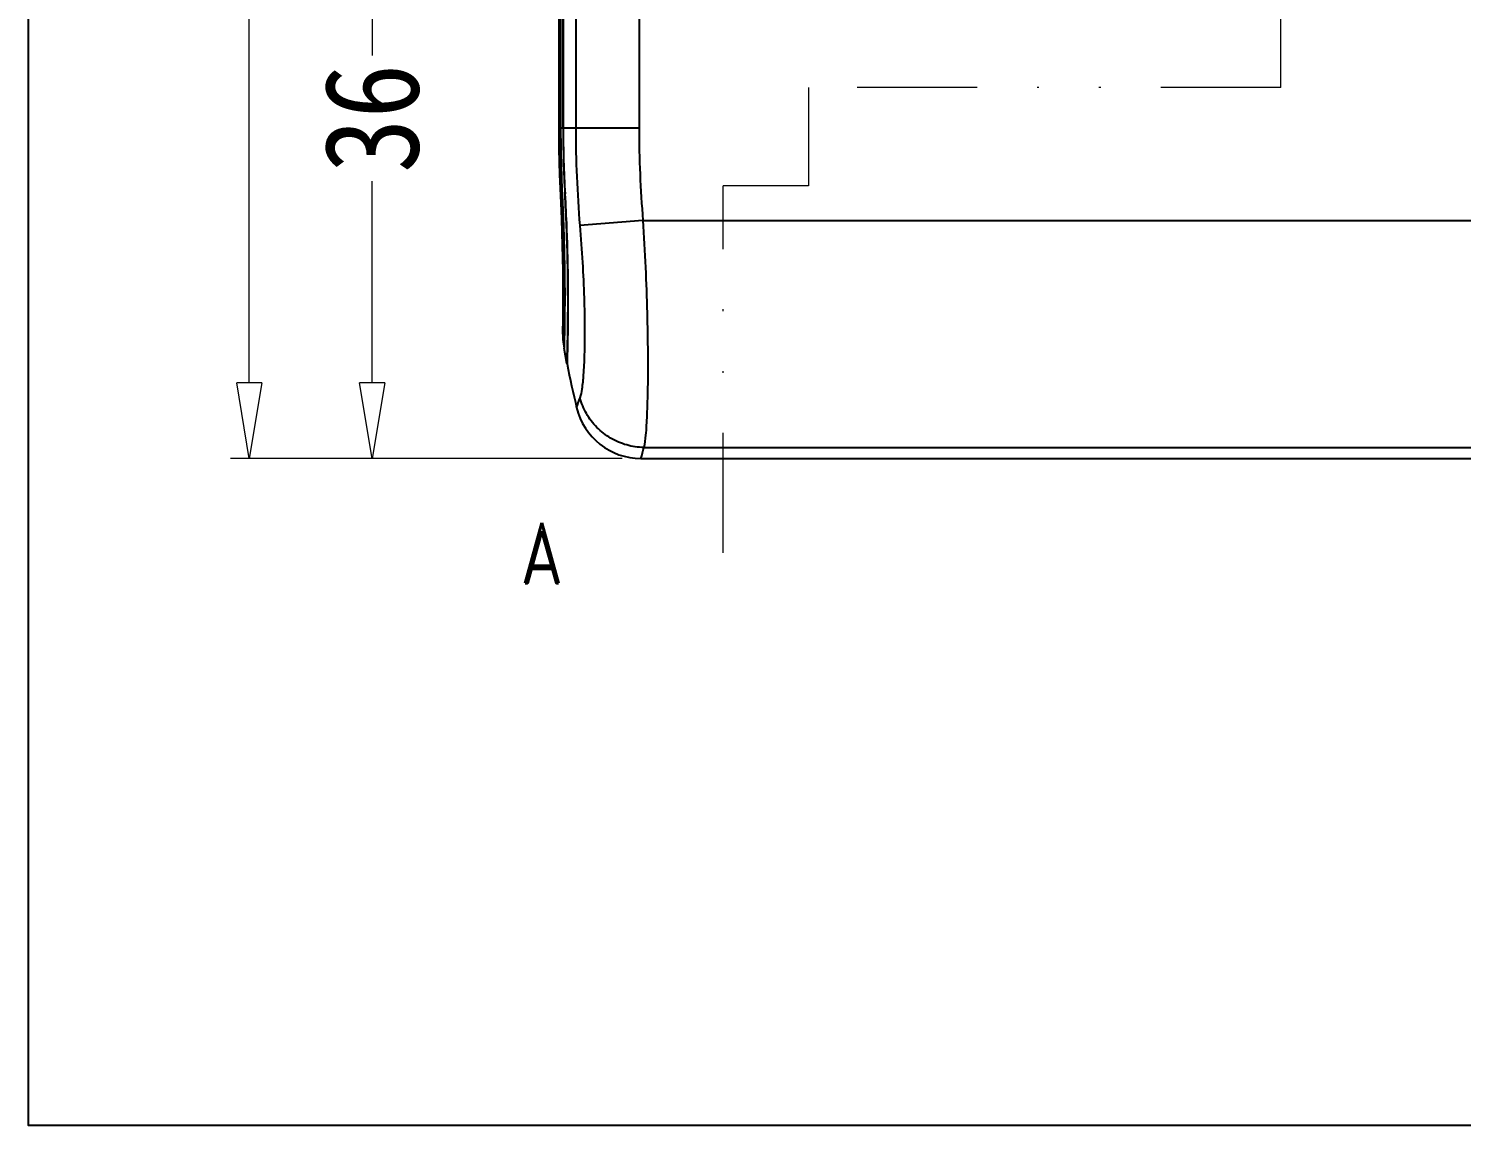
# Model space of a CAD drawing. Header units: millimetres. Extents: x 1786 to 4177, y -2705 to -1639.
# Drawn here: x 3805.4 to 3881.2, y -1898.6 to -1840.6 of the extents above; entities that cross this region are included whole.
import ezdxf
from ezdxf.enums import TextEntityAlignment as Align

# ---------------------------------------------------------------- set-up
doc = ezdxf.new("R2010")
doc.units = ezdxf.units.MM
doc.linetypes.add('DIVIDE', pattern=[31.75, 12.7, -6.35, 0, -6.35, 0, -6.35])
doc.layers.add('dim', color=3, linetype='Continuous', lineweight=9)
doc.layers.add('hatch', color=56, linetype='Continuous', lineweight=9)
doc.styles.add('FFS', font='', dxfattribs={"width": 0.85})
doc.styles.add('LongTou', font='romand.shx', dxfattribs={"width": 0.8, "bigfont": 'whgdtxt.shx'})
doc.styles.get('FFS').set_extended_font_data('FangSong_GB2312')
doc.dimstyles.new('YanXiu', dxfattribs={"dimtxt": 2.5, "dimasz": 2.2, "dimexe": 1, "dimexo": 0.6, "dimgap": 0.66, "dimtad": 0, "dimzin": 9, "dimdsep": 46, "dimtxsty": 'FFS', "dimblk": 'CLOSEDBLANK', "dimcen": 0, "dimclrd": 256, "dimclre": 131, "dimclrt": 42, "dimazin": 2, "dimtfac": 1, "dimtofl": 0, "dimtmove": 0, "dimatfit": 3, "dimldrblk": 'CLOSEDBLANK', "dimfxl": 1, "dimlwd": 5, "dimlwe": 5, "dimarcsym": 0})

# ---------------------------------------------------------------- blocks, each defined once
blk = doc.blocks.new('*u4')
at = {"layer": 'Defpoints', "color": 2}
blk.add_lwpolyline([(-135.77, 94.941), (135.77, 94.941), (135.77, -94.941), (-135.77, -94.941)], close=True, dxfattribs=at)
blk = doc.blocks.new('_ClosedBlank')
at = {"color": 0, "linetype": 'ByBlock', "lineweight": -2}
for p, q in [((-1, 0.167), (0, 0)), ((-1, 0.167), (-1, -0.167)), ((0, 0), (-1, -0.167))]:
    blk.add_line(p, q, dxfattribs=at)
blk = doc.blocks.new('*D155')
at = {"layer": 'Defpoints', "color": 0, "transparency": 16777216}
for p in [(4771.364, -1616.393), (4750.983, -1652.393), (4765.207, -1652.393)]:
    blk.add_point(p, dxfattribs=at)
at = {"layer": 'dim', "color": 131, "lineweight": 5, "transparency": 16777216}
for p, q in [((4770.365, -1616.393), (4749.983, -1616.393)), ((4764.208, -1652.393), (4749.983, -1652.393))]:
    blk.add_line(p, q, dxfattribs=at)
at = {"layer": 'dim', "lineweight": 5, "transparency": 16777216}
for p, q in [((4750.983, -1620.393), (4750.983, -1631.061)), ((4750.983, -1648.393), (4750.983, -1637.724))]:
    blk.add_line(p, q, dxfattribs=at)
at = {"layer": 'dim', "lineweight": 5, "transparency": 16777216, "xscale": 4, "yscale": 4, "zscale": 4}
for p, rotation in [((4750.983, -1616.393), 90), ((4750.983, -1652.393), 270)]:
    blk.add_blockref('_ClosedBlank', p, dxfattribs=dict(at, rotation=rotation))
at = {"layer": 'dim', "color": 42, "transparency": 16777216, "insert": (4750.983, -1634.393), "char_height": 5, "attachment_point": 5, "rotation": 90, "style": 'FFS'}
blk.add_mtext('36', dxfattribs=at)
blk = doc.blocks.new('*D154')
at = {"layer": 'Defpoints', "color": 0, "transparency": 16777216}
for p in [(4744.483, -1511.893), (4774.565, -1511.893), (4765.207, -1652.393)]:
    blk.add_point(p, dxfattribs=at)
at = {"layer": 'dim', "color": 131, "lineweight": 5, "transparency": 16777216}
for p, q in [((4773.565, -1511.893), (4743.483, -1511.893)), ((4764.208, -1652.393), (4743.483, -1652.393))]:
    blk.add_line(p, q, dxfattribs=at)
at = {"layer": 'dim', "lineweight": 5, "transparency": 16777216}
for p, q in [((4744.483, -1515.893), (4744.483, -1574.366)), ((4744.483, -1648.393), (4744.483, -1589.919))]:
    blk.add_line(p, q, dxfattribs=at)
at = {"layer": 'dim', "lineweight": 5, "transparency": 16777216, "xscale": 4, "yscale": 4, "zscale": 4}
for p, rotation in [((4744.483, -1511.893), 90), ((4744.483, -1652.393), 270)]:
    blk.add_blockref('_ClosedBlank', p, dxfattribs=dict(at, rotation=rotation))
at = {"layer": 'dim', "color": 42, "transparency": 16777216, "insert": (4744.483, -1582.143), "char_height": 5, "attachment_point": 5, "rotation": 90, "style": 'FFS'}
blk.add_mtext('140.5', dxfattribs=at)
blk = doc.blocks.new('*u201')
at = {"color": 7, "linetype": 'Continuous'}
for p, q in [((-157.685, 157.8), (-157.685, 52.8)), ((-157.585, 157.8), (-157.585, 52.8)), ((-157.454, 52.8), (-157.454, 157.8)), ((-157.45, 157.8), (-157.45, 52.8)), ((-156.785, 157.8), (-156.785, 52.8)), ((-153.433, 157.8), (-153.433, 52.8)), ((-157.685, 52.8), (-157.454, 52.8)), ((-157.685, 52.8), (-157.677, 51.674)), ((-157.45, 52.8), (-153.433, 52.8)), ((-157.677, 51.696), (-157.644, 50.312)), ((-157.645, 50.334), (-157.6, 49.223)), ((-157.505, 49.294), (-157.5, 49.185)), ((-157.6, 49.223), (-157.547, 47.986)), ((-157.6, 49.223), (-157.547, 47.974)), ((-157.5, 49.185), (-157.489, 48.94)), ((-157.547, 47.986), (-157.502, 46.551)), ((-153.229, 47.9), (-156.569, 47.621)), ((-153.229, 47.9), (-85.723, 47.9)), ((-157.502, 46.576), (-157.476, 45.252)), ((-157.476, 45.296), (-157.466, 44.129)), ((-157.466, 44.185), (-157.466, 43.22)), ((-157.466, 43.274), (-157.471, 42.557)), ((-157.471, 42.594), (-157.478, 42.025)), ((-157.249, 40.331), (-157.403, 41.133)), ((-157.227, 41.049), (-157.225, 41.129)), ((-157.225, 40.994), (-157.221, 41.129)), ((-153.174, 35.88), (-85.778, 35.88)), ((-153.334, 35.3), (-85.618, 35.3))]:
    blk.add_line(p, q, dxfattribs=at)
for centre, radius, start, end in [((-80.907, 52.797), 76.678, 179.99786, 182.61852), ((-94.476, 52.8), 62.979, 180, 183.18581), ((-94.476, 52.8), 62.974, 180, 183.18604), ((-94.476, 52.8), 62.309, 180, 184.76742), ((-94.476, 52.8), 58.957, 180, 184.7671), ((-152.979, 41.953), 4.5, 179.09213, 190.50327), ((-236.767, 42.775), 79.562, 358.33663, 358.71698), ((-199.464, 41.72), 42.244, 358.07367, 358.29818), ((-94.476, 52.8), 64, 191.26221, 193.3798), ((-342.556, 101.722), 196.443, 341.06891, 341.23053), ((-153.334, 38.8), 3.5, 193.37986, 269.99991), ((-397.317, 102.862), 253.165, 344.5219, 344.65805)]:
    blk.add_arc(centre, radius, start, end, dxfattribs=at)
for points, start_tangent, end_tangent in [([(-157.357, 49.3), (-157.273, 47.514), (-157.227, 46.013), (-157.205, 44.786), (-157.198, 43.766), (-157.2, 42.911), (-157.206, 42.187), (-157.216, 41.57), (-157.227, 41.065), (-157.236, 40.685), (-157.243, 40.445), (-157.246, 40.333), (-157.243, 40.437), (-157.237, 40.672), (-157.227, 41.049), (-157.225, 41.129)], (0.05557, -0.998455), (0.023482, 0.999724)), ([(-157.221, 41.129), (-157.207, 41.846), (-157.195, 42.976), (-157.197, 44.338), (-157.219, 45.882), (-157.271, 47.556), (-157.353, 49.3)], (0.0225, 0.999747), (-0.055578, 0.998454)), ([(-157.5, 49.185), (-157.598, 49.216)], (-0.986907, 0.16129), (0.065057, 0.997882)), ([(-157.598, 49.216), (-157.597, 49.221)], (0.065057, 0.997882), (0.433514, 0.901147)), ([(-157.489, 48.94), (-157.478, 48.689), (-157.467, 48.433), (-157.456, 48.174), (-157.446, 47.911), (-157.437, 47.647), (-157.428, 47.385), (-157.42, 47.135), (-157.413, 46.881), (-157.406, 46.604), (-157.399, 46.307), (-157.392, 45.991), (-157.386, 45.653), (-157.38, 45.292), (-157.375, 44.908), (-157.372, 44.5), (-157.37, 44.072), (-157.37, 43.627), (-157.372, 43.172), (-157.376, 42.714), (-157.381, 42.266)], (0.045249, -0.998976), (-0.014196, -0.999899)), ([(-153.229, 47.9), (-153.096, 45.409), (-153.011, 43.014), (-152.976, 40.869), (-152.982, 39.043), (-153.023, 37.586), (-153.088, 36.529), (-153.174, 35.88)], (0.06193, -0.998081), (-0.204791, -0.978806)), ([(-156.569, 47.621), (-156.431, 45.668), (-156.347, 43.8), (-156.317, 42.154), (-156.333, 40.783), (-156.385, 39.718), (-156.463, 38.966), (-156.56, 38.514)], (0.083087, -0.996542), (-0.321506, -0.946907)), ([(-157.381, 42.266), (-157.388, 41.85), (-157.395, 41.493), (-157.401, 41.232), (-157.403, 41.133)], (-0.014196, -0.999899), (0.023988, 0.999712)), ([(-157.243, 40.437), (-157.237, 40.672), (-157.227, 41.049)], (0.030886, 0.999523), (0.024454, 0.999701)), ([(-153.174, 35.88), (-154.088, 36.013), (-154.938, 36.375), (-155.665, 36.941), (-156.219, 37.671), (-156.56, 38.514)], (-0.999877, 0.015713), (-0.248071, 0.968742))]:
    blk.add_spline(points, degree=3, dxfattribs=dict(at, start_tangent=start_tangent, end_tangent=end_tangent))
at = {"layer": 'hatch', "linetype": 'DIVIDE', "ltscale": 0.5}
for p, q in [((-119.476, 54.94), (-119.476, 180.8)), ((-119.476, 54.94), (-144.476, 54.94)), ((-144.476, 54.94), (-144.476, 49.73)), ((-144.476, 49.73), (-148.976, 49.73)), ((-148.976, 30.3), (-148.976, 49.73))]:
    blk.add_line(p, q, dxfattribs=at)
at = {"layer": 'hatch', "color": 2}
blk.add_lwpolyline([(-148.976, 30.3, 0, 0, 0), (-152.176, 30.3, 0.96, 0, 0), (-155.376, 30.3, 0, 0, 0)], format="xyseb", dxfattribs=at)
at = {"layer": 'Defpoints', "xscale": 1.368000000000393, "yscale": 1.368000000000393, "zscale": 1.368000000000393}
blk.add_blockref('*u4', (0, 129.88), dxfattribs=at)
at = {"layer": 'hatch', "color": 6, "style": 'LongTou', "width": 0.8}
blk.add_text('A', height=3.2, dxfattribs=at).set_placement((-158.576, 30.3), align=Align.MIDDLE)
at = {"layer": 'dim'}
for base, p1, p2, override, picture, middle in [((-174.058, 175.8), (-153.334, 35.3), (-143.976, 175.8), {"dimtxt": 5, "dimasz": 4, "dimexe": 0.9995, "dimexo": 0.9995, "dimgap": 0.9995}, '*D154', (-174.058, 105.55)), ((-167.558, 35.3), (-147.176, 71.3), (-153.334, 35.3), {"dimtxt": 5, "dimasz": 4, "dimexe": 0.9995, "dimexo": 0.9995, "dimgap": 0.9995, "dimtmove": 1}, '*D155', (-167.558, 53.3))]:
    dim = blk.add_linear_dim(base=base, p1=p1, p2=p2, angle=90, dimstyle='YanXiu', override=override, dxfattribs=at)
    dim.commit()
    dim.dimension.update_dxf_attribs({"geometry": picture, "text_midpoint": middle, "insert": (-4918.541, 1687.692)})

msp = doc.modelspace()

# ---------------------------------------------------------------- block references
msp.add_blockref('*u201', (3991.104, -1898.608))

doc.saveas('drawing.dxf')
